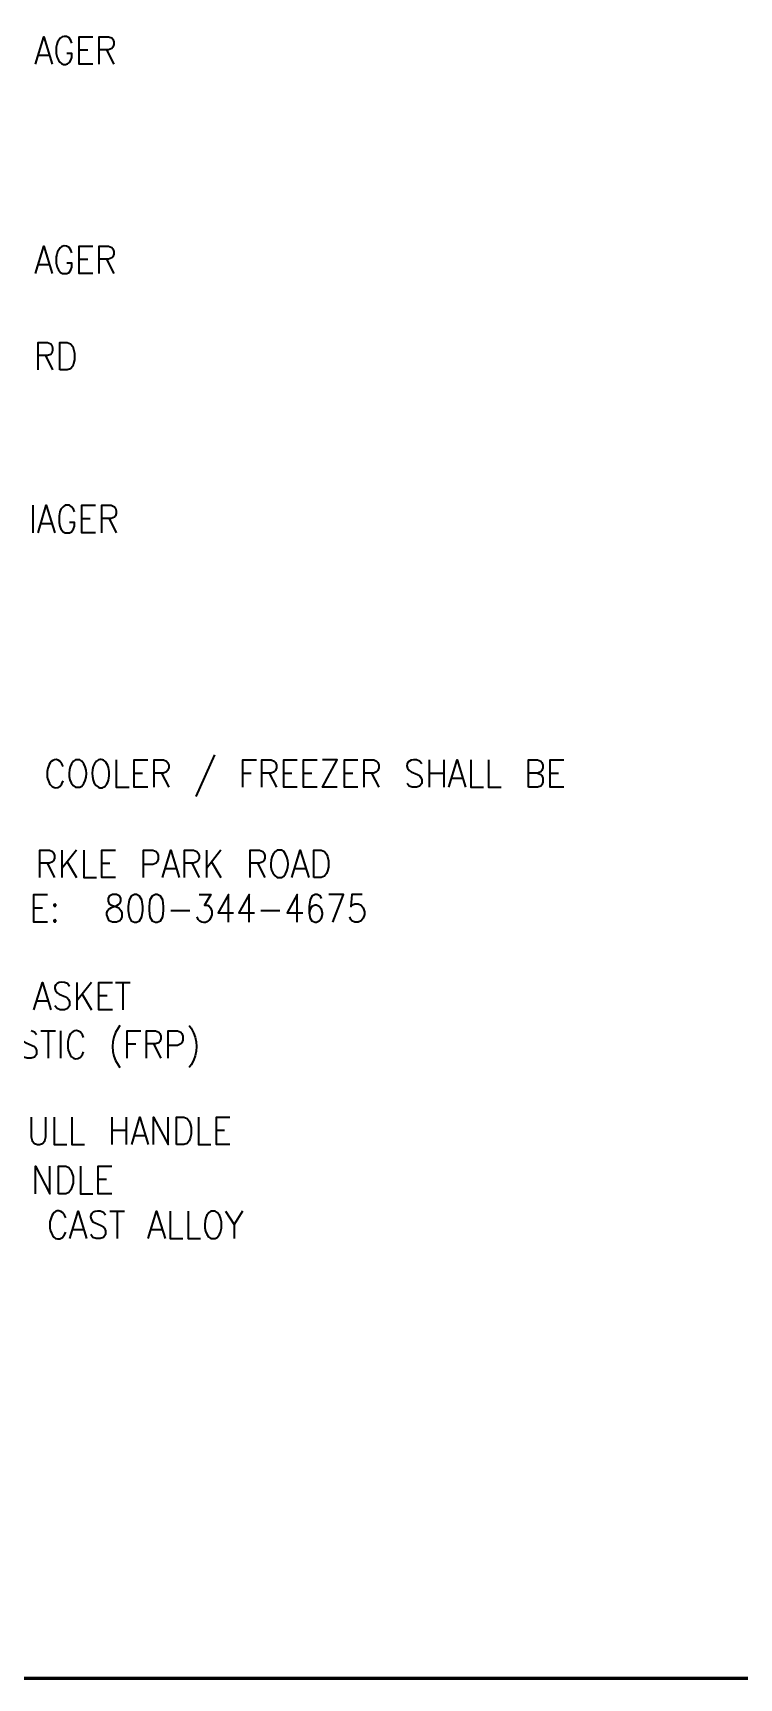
# Model space of a CAD drawing. Header units: inches. Extents: x 5 to 516, y -193 to 129.
# Drawn here: x 196.92 to 206.57, y -122.96 to -100.48 of the extents above; entities that cross this region are included whole.
import ezdxf

# ---------------------------------------------------------------- set-up
doc = ezdxf.new("R2010")
doc.units = ezdxf.units.IN
doc.header["$MEASUREMENT"] = 0
doc.layers.add('PDF3_Geometry', color=7, linetype='Continuous')

msp = doc.modelspace()

# ---------------------------------------------------------------- linework, layer by layer
at = {"layer": 'PDF3_Geometry', "lineweight": 35}
for points in [[(196.9493367, -100.9057141), (197.0659959, -100.5324047), (197.1793219, -100.9057141)], [(197.235985, -100.6723972), (197.235985, -100.7623914), (197.2493175, -100.8157213)], [(197.4493046, -100.6190673), (197.4359722, -100.5857361), (197.4093072, -100.5490718)], [(197.7359489, -100.9057141), (197.5492942, -100.9057141), (197.5492942, -100.5324047), (197.7359489, -100.5324047)], [(197.5492942, -100.7090612), (197.6659533, -100.7090612)], [(197.8226124, -100.9057141), (197.8226124, -100.5324047), (197.9492709, -100.5324047), (197.9926015, -100.5490703), (198.0092671, -100.5657359), (198.0225996, -100.6024002), (198.0225996, -100.6390645), (198.0092671, -100.6723957), (197.9926015, -100.6923944), (197.9492709, -100.70906), (197.8226124, -100.70906)], [(197.9226087, -100.7090612), (198.0226023, -100.9057153)], [(196.9926689, -100.7823903), (197.135993, -100.7823903)], [(197.4359722, -100.8523856), (197.4493046, -100.8157213), (197.4493046, -100.7623914), (197.3793091, -100.7623914)], [(196.9493367, -103.768866), (197.0659959, -103.3955566), (197.1793219, -103.768866)], [(197.4493046, -103.4855488), (197.4359722, -103.4488845), (197.4093072, -103.4122202)], [(197.7359489, -103.768866), (197.5492942, -103.768866), (197.5492942, -103.3955566), (197.7359489, -103.3955566)], [(197.8226124, -103.768866), (197.8226124, -103.3955566), (197.9492709, -103.3955566), (197.9926015, -103.4122222), (198.0092671, -103.4322209), (198.0225996, -103.4655521), (198.0225996, -103.5022164), (198.0092671, -103.5388807), (197.9926015, -103.5555463), (197.9492709, -103.5722119), (197.8226124, -103.5722119)], [(197.235985, -103.5388787), (197.235985, -103.6255398), (197.2493175, -103.6822029), (197.2659831, -103.7155341), (197.292648, -103.7521984), (197.3226461, -103.768864), (197.3793091, -103.768864), (197.4093072, -103.7521984), (197.4359722, -103.7155341), (197.4493046, -103.6822029), (197.4493046, -103.6255398), (197.3793091, -103.6255398)], [(197.5492942, -103.5722098), (197.6659533, -103.5722098)], [(197.9226087, -103.5722098), (198.0226023, -103.7688638)], [(196.9926689, -103.6455388), (197.135993, -103.6455388)], [(196.9860029, -105.0854472), (196.9860029, -104.7121378), (197.1159946, -104.7121378), (197.1593251, -104.7288034), (197.1726576, -104.7488022), (197.1859901, -104.7821334), (197.1859901, -104.8187977), (197.1726576, -104.855462), (197.1593251, -104.8721276), (197.1159946, -104.8887932), (196.9860029, -104.8887932)], [(197.0859924, -104.8887927), (197.185986, -105.0854468)], [(196.9160068, -106.9353297), (196.9160068, -107.3119722)], [(196.9860029, -107.3119704), (197.099329, -106.9353279), (197.2159882, -107.3119704)], [(197.4859708, -107.0253236), (197.4726384, -106.9886593), (197.4426403, -106.9553281), (197.4159753, -106.9353294), (197.3559792, -106.9353294), (197.3293142, -106.9553281), (197.2993161, -106.9886593), (197.2859837, -107.0253236), (197.2726512, -107.0786535), (197.2726512, -107.1686478), (197.2859837, -107.2219777), (197.2993161, -107.258642), (197.3293142, -107.2953063), (197.3559792, -107.3119719), (197.4159753, -107.3119719), (197.4426403, -107.2953063), (197.4726384, -107.258642), (197.4859708, -107.2219777), (197.4859708, -107.1686478), (197.4159753, -107.1686478)], [(197.7726151, -107.3119704), (197.5859604, -107.3119704), (197.5859604, -106.9353279), (197.7726151, -106.9353279)], [(197.8559422, -107.3119704), (197.8559422, -106.9353279), (197.9859339, -106.9353279), (198.0292645, -106.9553266), (198.0425969, -106.9719922), (198.0559294, -107.0086565), (198.0559294, -107.0453208), (198.0425969, -107.078652), (198.0292645, -107.0986508), (197.9859339, -107.1153164), (197.8559422, -107.1153164)], [(197.0293351, -107.1853136), (197.1726592, -107.1853136)], [(197.5859604, -107.1153176), (197.6992864, -107.1153176)], [(197.9559385, -107.1153176), (198.0559321, -107.3119716)], [(199.3991783, -110.3451113), (199.142528, -110.9150748)], [(197.3293104, -110.5050996), (197.3126448, -110.4684353), (197.2859799, -110.431771)], [(197.5859639, -110.4317713), (197.5559658, -110.4151057), (197.4993028, -110.4151057), (197.4726378, -110.4317713), (197.4426397, -110.4684356)], [(197.8126168, -110.4151057), (197.7859519, -110.4317713), (197.7559538, -110.4684356)], [(198.0559348, -110.4151057), (198.0559348, -110.7884151), (198.2292571, -110.7884151)], [(198.4859008, -110.7884151), (198.2992461, -110.7884151), (198.2992461, -110.4151057), (198.4859008, -110.4151057)], [(198.2992461, -110.5950953), (198.4125721, -110.5950953)], [(198.5725643, -110.7884151), (198.5725643, -110.4151057), (198.6992229, -110.4151057), (198.7425534, -110.4317713), (198.7558859, -110.4517701), (198.7725515, -110.4851013), (198.7725515, -110.5217656), (198.7558859, -110.5584299), (198.7425534, -110.5750955), (198.6992229, -110.5950942), (198.5725643, -110.5950942)], [(198.6725606, -110.5950953), (198.7725542, -110.7884162)], [(199.785818, -110.7884151), (199.785818, -110.4151057), (199.9724727, -110.4151057)], [(199.785818, -110.5950953), (199.899144, -110.5950953)], [(200.0424747, -110.7884151), (200.0424747, -110.4151057), (200.1724664, -110.4151057), (200.2124638, -110.4317713), (200.2291294, -110.4517701), (200.2424619, -110.4851013), (200.2424619, -110.5217656), (200.2291294, -110.5584299), (200.2124638, -110.5750955), (200.1724664, -110.5950942), (200.0424747, -110.5950942)], [(200.1424642, -110.5950953), (200.2424578, -110.7884162)], [(200.5291047, -110.7884151), (200.34245, -110.7884151), (200.34245, -110.4151057), (200.5291047, -110.4151057)], [(200.34245, -110.5950953), (200.4557761, -110.5950953)], [(200.7990934, -110.7884151), (200.6124387, -110.7884151), (200.6124387, -110.4151057), (200.7990934, -110.4151057)], [(200.6124387, -110.5950953), (200.7290979, -110.5950953)], [(201.0724054, -110.7884151), (200.8724182, -110.7884151), (201.0724054, -110.4151057), (200.8724182, -110.4151057)], [(201.3557219, -110.7884151), (201.1724003, -110.7884151), (201.1724003, -110.4151057), (201.3557219, -110.4151057)], [(201.1724003, -110.5950953), (201.2857264, -110.5950953)], [(201.4423822, -110.7884151), (201.4423822, -110.4151057), (201.5723739, -110.4151057), (201.6123713, -110.4317713), (201.6290369, -110.4517701), (201.6423694, -110.4851013), (201.6423694, -110.5217656), (201.6290369, -110.5584299), (201.6123713, -110.5750955), (201.5723739, -110.5950942), (201.4423822, -110.5950942)], [(201.5423785, -110.5950953), (201.6423721, -110.7884162)], [(202.0556781, -110.5584293), (202.0856762, -110.5750949), (202.1723373, -110.6117593), (202.1990023, -110.6284249), (202.2123348, -110.6484236), (202.2290004, -110.6817548), (202.2290004, -110.7350847), (202.1990023, -110.771749), (202.1556717, -110.7884146), (202.0990087, -110.7884146), (202.0556781, -110.771749), (202.0290132, -110.7350847)], [(202.2290004, -110.4684351), (202.1990023, -110.4317708), (202.1556717, -110.4151052)], [(202.3289899, -110.4151057), (202.3289899, -110.7884151)], [(202.3289899, -110.5950953), (202.5289771, -110.5950953)], [(202.5289825, -110.4151057), (202.5289825, -110.7884151)], [(202.5989718, -110.7884151), (202.7122978, -110.4151057), (202.828957, -110.7884151)], [(202.8989539, -110.4151057), (202.8989539, -110.7884151), (203.0722761, -110.7884151)], [(203.1422719, -110.4151057), (203.1422719, -110.7884151), (203.312261, -110.7884151)], [(203.685572, -110.7884151), (203.685572, -110.4151057), (203.8122306, -110.4151057), (203.8555611, -110.4317713), (203.8722267, -110.4517701), (203.8855592, -110.4851013), (203.8855592, -110.5217656), (203.8722267, -110.5584299), (203.8555611, -110.5750955), (203.8122306, -110.5950942), (203.685572, -110.5950942)], [(203.8122322, -110.5950953), (203.8555627, -110.6117609), (203.8722283, -110.6284265), (203.8855608, -110.6650908), (203.8855608, -110.7184207), (203.8722283, -110.755085), (203.8555627, -110.7717506), (203.8122322, -110.7884162), (203.6855736, -110.7884162)], [(204.1722088, -110.7884151), (203.9855541, -110.7884151), (203.9855541, -110.4151057), (204.1722088, -110.4151057)], [(203.9855541, -110.5950953), (204.0988802, -110.5950953)], [(197.4993028, -110.7884151), (197.5559658, -110.7884151), (197.5859639, -110.7717495)], [(202.6423039, -110.6650896), (202.7856281, -110.6650896)], [(197.0126668, -112.0216692), (197.0126668, -111.6483598), (197.1426584, -111.6483598), (197.185989, -111.6650254), (197.1993215, -111.681691), (197.212654, -111.7183553), (197.212654, -111.7550197), (197.1993215, -111.791684), (197.185989, -111.8083496), (197.1426584, -111.8250152), (197.0126668, -111.8250152)], [(197.5126347, -111.6483589), (197.3126475, -111.8983429)], [(197.3126489, -111.6483589), (197.3126489, -112.0216683)], [(197.612631, -111.6483589), (197.612631, -112.0216683), (197.7859532, -112.0216683)], [(198.0425969, -112.0216692), (197.8559422, -112.0216692), (197.8559422, -111.6483598), (198.0425969, -111.6483598)], [(198.4292426, -112.0216692), (198.4292426, -111.6483598), (198.5559012, -111.6483598), (198.5992317, -111.6650254), (198.6125642, -111.681691), (198.6292298, -111.7183553), (198.6292298, -111.7716853), (198.6125642, -111.8083496), (198.5992317, -111.8250152), (198.5559012, -111.8450139), (198.4292426, -111.8450139)], [(198.6858926, -112.0216692), (198.7992186, -111.6483598), (198.9125447, -112.0216692)], [(198.9858747, -112.0216692), (198.9858747, -111.6483598), (199.1125332, -111.6483598), (199.1558638, -111.6650254), (199.1691963, -111.681691), (199.1858619, -111.7183553), (199.1858619, -111.7550197), (199.1691963, -111.791684), (199.1558638, -111.8083496), (199.1125332, -111.8250152), (198.9858747, -111.8250152)], [(199.28585, -111.6483589), (199.28585, -112.0216683)], [(199.4858426, -111.6483589), (199.2858554, -111.8983429)], [(199.8858143, -112.0216692), (199.8858143, -111.6483598), (200.0124728, -111.6483598), (200.0558034, -111.6650254), (200.0691359, -111.681691), (200.0858014, -111.7183553), (200.0858014, -111.7550197), (200.0691359, -111.791684), (200.0558034, -111.8083496), (200.0124728, -111.8250152), (199.8858143, -111.8250152)], [(200.3424536, -111.6650245), (200.3124555, -111.6483589), (200.2557924, -111.6483589), (200.2291275, -111.6650245), (200.1991294, -111.7016888)], [(200.4557783, -112.0216692), (200.5691043, -111.6483598), (200.6857635, -112.0216692)], [(197.1126631, -111.8250155), (197.2126567, -112.0216696)], [(197.3859745, -111.8083498), (197.5126331, -112.0216694)], [(197.8559422, -111.8250155), (197.9692683, -111.8250155)], [(198.7292247, -111.8983437), (198.8692158, -111.8983437)], [(199.0858642, -111.8250155), (199.1858578, -112.0216696)], [(199.3558461, -111.8083498), (199.4858377, -112.0216694)], [(199.9858106, -111.8250155), (200.0858042, -112.0216696)], [(200.4991105, -111.8983437), (200.6424346, -111.8983437)], [(200.2557924, -112.0216683), (200.3124555, -112.0216683), (200.3424536, -112.0050027)], [(197.1159935, -112.6316299), (196.9293388, -112.6316299), (196.9293388, -112.2549874), (197.1159935, -112.2549874)], [(198.1025939, -112.2749862), (198.0592634, -112.2549874), (198.0026003, -112.2549874), (197.9592698, -112.2749862), (197.9459373, -112.3083174), (197.9459373, -112.3449817), (197.9592698, -112.381646), (197.9892678, -112.3983116), (198.0459309, -112.4183103), (198.0892614, -112.4349759), (198.1159264, -112.4716402), (198.1292589, -112.5049714), (198.1292589, -112.5583013), (198.1159264, -112.5949656), (198.1025939, -112.6116312), (198.0592634, -112.63163), (198.0026003, -112.63163), (197.9592698, -112.6116312)], [(199.1891901, -112.2549874), (199.3458467, -112.2549874), (199.2591856, -112.3983116), (199.3025162, -112.3983116)], [(199.5891685, -112.63163), (199.5891685, -112.2549874), (199.4458444, -112.5049714), (199.659164, -112.5049714)], [(199.8724823, -112.63163), (199.8724823, -112.2549874), (199.7291582, -112.5049714), (199.945811, -112.5049714)], [(200.5291107, -112.63163), (200.5291107, -112.2549874), (200.3891197, -112.5049714), (200.6024393, -112.5049714)], [(200.8590863, -112.3083177), (200.8457538, -112.2749865), (200.8024233, -112.2549878), (200.7724252, -112.2549878), (200.7290946, -112.2749865), (200.7024297, -112.3283164), (200.6890972, -112.4183107), (200.6890972, -112.5049718), (200.7024297, -112.5783004), (200.7290946, -112.6116316), (200.7724252, -112.6316303), (200.7890908, -112.6316303), (200.8290882, -112.6116316), (200.8590863, -112.5783004), (200.8724188, -112.5249705), (200.8724188, -112.5049718), (200.8590863, -112.4516419), (200.8290882, -112.4183107), (200.7890908, -112.398312), (200.7724252, -112.398312), (200.7290946, -112.4183107), (200.7024297, -112.4516419), (200.6890972, -112.5049718)], [(201.0157399, -112.6316299), (201.1590641, -112.2549874), (200.9590769, -112.2549874)], [(201.4157184, -112.2549874), (201.2723942, -112.2549874), (201.2590617, -112.4183103), (201.2723942, -112.3983116), (201.3157248, -112.381646), (201.3590553, -112.381646), (201.4023859, -112.3983116), (201.4290508, -112.4349759), (201.4457164, -112.4883058), (201.4457164, -112.5249701), (201.4290508, -112.5783), (201.4023859, -112.6116312), (201.3590553, -112.63163), (201.3157248, -112.63163), (201.2723942, -112.6116312), (201.2590617, -112.5949656), (201.2457293, -112.5583013)], [(196.9293388, -112.4349762), (197.045998, -112.4349762)], [(198.8025504, -112.4716407), (199.0592006, -112.4716407)], [(199.1725245, -112.5949656), (199.159192, -112.5583013)], [(200.0291428, -112.4716407), (200.2891261, -112.4716407)], [(196.9293388, -113.8282203), (197.045998, -113.4549109), (197.159324, -113.8282203)], [(197.4159748, -113.5082403), (197.3893098, -113.471576), (197.3459793, -113.4549104)], [(197.7159501, -113.4549108), (197.515963, -113.7048948)], [(197.5159643, -113.4549108), (197.5159643, -113.8282202)], [(198.0026011, -113.8282203), (197.8159464, -113.8282203), (197.8159464, -113.4549109), (198.0026011, -113.4549109)], [(198.0459325, -113.4549108), (198.2459197, -113.4549108)], [(198.1459288, -113.4549108), (198.1459288, -113.8282202)], [(196.972671, -113.7048948), (197.1159951, -113.7048948)], [(197.2459857, -113.5982345), (197.2726506, -113.6149001), (197.3593118, -113.6515644), (197.3893098, -113.66823), (197.4026423, -113.6882287), (197.4159748, -113.7215599), (197.4159748, -113.7748899), (197.3893098, -113.8115542), (197.3459793, -113.8282198), (197.2893162, -113.8282198), (197.2459857, -113.8115542), (197.2159876, -113.7748899)], [(197.5892967, -113.6149009), (197.7159553, -113.8282205)], [(197.8159464, -113.6315658), (197.9292725, -113.6315658)], [(196.9659982, -114.1715312), (196.9360001, -114.1348669), (196.8926696, -114.1182013)], [(197.0226623, -114.1182018), (197.2226495, -114.1182018)], [(197.1226586, -114.1182018), (197.1226586, -114.4915112)], [(197.292651, -114.1182018), (197.292651, -114.4915112)], [(197.6059583, -114.2081957), (197.5926258, -114.1715314), (197.5659608, -114.1348671)], [(198.2059225, -114.4915113), (198.2059225, -114.1182019), (198.3925772, -114.1182019)], [(198.4659021, -114.4915113), (198.4659021, -114.1182019), (198.5925606, -114.1182019), (198.6358912, -114.1348675), (198.6492236, -114.1548662), (198.6658892, -114.1881974), (198.6658892, -114.2248617), (198.6492236, -114.261526), (198.6358912, -114.2781916), (198.5925606, -114.2948572), (198.4659021, -114.2948572)], [(198.7658842, -114.4915113), (198.7658842, -114.1182019), (198.8925427, -114.1182019), (198.9358733, -114.1348675), (198.9492058, -114.1548662), (198.9658714, -114.1881974), (198.9658714, -114.2415273), (198.9492058, -114.2781916), (198.9358733, -114.2948572), (198.8925427, -114.3148559), (198.7658842, -114.3148559)], [(199.049198, -114.0448728), (199.0791961, -114.0815371)], [(196.792676, -114.2615255), (196.8226741, -114.2781911), (196.9060021, -114.3148554), (196.9360001, -114.331521), (196.9493326, -114.3481866), (196.9659982, -114.3848509), (196.9659982, -114.4381808), (196.9360001, -114.4748451), (196.8926696, -114.4915107), (196.8360066, -114.4915107), (196.792676, -114.4748451), (196.766011, -114.4381808)], [(197.4059711, -114.2081957), (197.3926386, -114.2615257), (197.3926386, -114.3481868)], [(197.5659608, -114.4748453), (197.5926258, -114.438181), (197.6059583, -114.4048498)], [(198.2059225, -114.2948567), (198.3225817, -114.2948567)], [(198.5658984, -114.2948567), (198.6658919, -114.4915108)], [(199.0791961, -114.581505), (199.049198, -114.6181693)], [(196.8926726, -115.2981256), (196.8926726, -115.5647752), (196.906005, -115.6181051), (196.9360031, -115.6547694), (196.9793337, -115.671435), (197.0059986, -115.671435), (197.0493292, -115.6547694), (197.0793273, -115.6181051), (197.0926597, -115.5647752), (197.0926597, -115.2981256)], [(197.2059866, -115.2981256), (197.2059866, -115.671435), (197.3793088, -115.671435)], [(197.4493046, -115.2981256), (197.4493046, -115.671435), (197.6226269, -115.671435)], [(197.9926048, -115.2981256), (197.9926048, -115.671435)], [(198.1925906, -115.2981256), (198.1925906, -115.671435)], [(198.2659162, -115.6714351), (198.3792423, -115.2981257), (198.4925684, -115.6714351)], [(198.5658984, -115.6714351), (198.5658984, -115.2981257), (198.7658855, -115.6714351), (198.7658855, -115.2981257)], [(199.1791945, -115.2981256), (199.1791945, -115.671435), (199.3491836, -115.671435)], [(199.6058341, -115.6714351), (199.4225125, -115.6714351), (199.4225125, -115.2981257), (199.6058341, -115.2981257)], [(197.9926048, -115.4747814), (198.1925919, -115.4747814)], [(198.3059188, -115.5481096), (198.449243, -115.5481096)], [(199.4225125, -115.4747814), (199.5358386, -115.4747814)], [(196.9493367, -116.341392), (196.9493367, -115.9647495), (197.1493239, -116.341392), (197.1493239, -115.9647495)], [(197.5659625, -115.9647495), (197.5659625, -116.341392), (197.7359516, -116.341392)], [(197.9926056, -116.341392), (197.8059509, -116.341392), (197.8059509, -115.9647495), (197.9926056, -115.9647495)], [(197.8059509, -116.1447383), (197.9226101, -116.1447383)], [(197.1659895, -116.671371), (197.1493239, -116.7247009), (197.1493239, -116.8146951)], [(197.3659766, -116.671371), (197.349311, -116.6347066), (197.3226461, -116.5980423)], [(197.4226408, -116.9546865), (197.5359668, -116.5813771), (197.6492929, -116.9546865)], [(197.9059404, -116.6347064), (197.8792754, -116.5980421), (197.8359449, -116.5813765)], [(197.9659341, -116.581377), (198.1659213, -116.581377)], [(198.0659304, -116.581377), (198.0659304, -116.9546864)], [(198.4925727, -116.9546865), (198.6058988, -116.5813771), (198.722558, -116.9546865)], [(198.7925548, -116.581377), (198.7925548, -116.9546864), (198.965877, -116.9546864)], [(199.0358661, -116.581377), (199.0358661, -116.9546864), (199.2058552, -116.9546864)], [(199.3491801, -116.9546864), (199.4058431, -116.9546864), (199.4358412, -116.9380208), (199.4658393, -116.9013565), (199.4791718, -116.8680253), (199.4925043, -116.8146954), (199.4925043, -116.7247011), (199.4791718, -116.6713712), (199.4658393, -116.6347069), (199.4358412, -116.5980426), (199.4058431, -116.581377), (199.3491801, -116.581377), (199.3225152, -116.5980426), (199.2925171, -116.6347069)], [(199.5491659, -116.581377), (199.6658251, -116.7613655), (199.6658251, -116.9546864)], [(199.7791588, -116.581377), (199.6658327, -116.7613655)], [(197.3226461, -116.9380205), (197.349311, -116.9013562), (197.3659766, -116.868025)], [(197.4659662, -116.831361), (197.6059572, -116.831361)], [(197.7359513, -116.7247007), (197.7659494, -116.7413663), (197.8492774, -116.7780306), (197.8792754, -116.7946962), (197.8926079, -116.8146949), (197.9059404, -116.8480261), (197.9059404, -116.901356), (197.8792754, -116.9380203), (197.8359449, -116.9546859), (197.7792818, -116.9546859), (197.7359513, -116.9380203), (197.7059532, -116.901356)], [(198.5358981, -116.831361), (198.6792223, -116.831361)]]:
    msp.add_lwpolyline(points, dxfattribs=at)
for points in [[(197.2859782, -105.0854472), (197.2859782, -104.7121378), (197.3859718, -104.7121378), (197.4293024, -104.7288034), (197.4593005, -104.7654678), (197.4726329, -104.8021321), (197.4859654, -104.855462), (197.4859654, -104.9454562), (197.4726329, -104.9987861), (197.4593005, -105.0321173), (197.4293024, -105.0687816), (197.3859718, -105.0854472)], [(200.7557604, -112.0216692), (200.7557604, -111.6483598), (200.855754, -111.6483598), (200.8990845, -111.6650254), (200.9290826, -111.7016897), (200.9424151, -111.7350209), (200.9557476, -111.791684), (200.9557476, -111.8783451), (200.9424151, -111.931675), (200.9290826, -111.9683393), (200.8990845, -112.0050036), (200.855754, -112.0216692)], [(197.2159822, -112.3816459), (197.2026497, -112.3983115), (197.2159822, -112.4183102), (197.2293147, -112.3983115)], [(198.3025824, -112.2549874), (198.2592519, -112.2749862), (198.2292538, -112.3283161), (198.2159213, -112.4183103), (198.2159213, -112.4716402), (198.2292538, -112.5583013), (198.2592519, -112.6116312), (198.3025824, -112.63163), (198.3292474, -112.63163), (198.372578, -112.6116312), (198.402576, -112.5583013), (198.4159085, -112.4716402), (198.4159085, -112.4183103), (198.402576, -112.3283161), (198.372578, -112.2749862), (198.3292474, -112.2549874)], [(198.5892326, -112.2549874), (198.5459021, -112.2749862), (198.515904, -112.3283161), (198.5025715, -112.4183103), (198.5025715, -112.4716402), (198.515904, -112.5583013), (198.5459021, -112.6116312), (198.5892326, -112.63163), (198.6158976, -112.63163), (198.6592281, -112.6116312), (198.6892262, -112.5583013), (198.7025587, -112.4716402), (198.7025587, -112.4183103), (198.6892262, -112.3283161), (198.6592281, -112.2749862), (198.6158976, -112.2549874)], [(197.2159822, -112.5949662), (197.2026497, -112.6116318), (197.2159822, -112.6316305), (197.2293147, -112.6116318)], [(198.8792124, -115.6714351), (198.8792124, -115.2981257), (198.979206, -115.2981257), (199.0225366, -115.3147913), (199.0492015, -115.3514556), (199.0658671, -115.3847868), (199.0791996, -115.4381167), (199.0791996, -115.5281109), (199.0658671, -115.5814408), (199.0492015, -115.6181052), (199.0225366, -115.6547695), (198.979206, -115.6714351)], [(197.2659803, -116.341392), (197.2659803, -115.9647495), (197.3659739, -115.9647495), (197.4059714, -115.9847482), (197.4359694, -116.0180794), (197.4493019, -116.0547437), (197.4659675, -116.1080736), (197.4659675, -116.1980678), (197.4493019, -116.2513977), (197.4359694, -116.2880621), (197.4059714, -116.3247264), (197.3659739, -116.341392)]]:
    msp.add_lwpolyline(points, close=True, dxfattribs=at)
msp.add_lwpolyline([(198.1059262, -114.0448728), (198.0792613, -114.0815371, 0.2986666743), (198.0792613, -114.581505), (198.1059262, -114.6181693)], format="xyb", dxfattribs=at)
at = {"layer": 'PDF3_Geometry', "lineweight": 60}
msp.add_lwpolyline([(155.7886388, -122.9609678), (290.779984, -122.9609678)], dxfattribs=at)
at = {"layer": 'PDF3_Geometry', "lineweight": 35}
for centre, major_axis, ratio, start_param, end_param in [((197.2257232, -110.6127521), (-0.0075944, 0.1820933), 0.6372408181, 0.9119475723, 4.1753387111), ((197.8451685, -110.6022946), (-0.0016635, 0.1947843), 0.5849706622, 2.8372952941, 6.5582854326)]:
    msp.add_ellipse(centre, major_axis=major_axis, ratio=ratio, start_param=start_param, end_param=end_param, dxfattribs=at)
for points in [[(197.4093072, -100.5490718), (197.3104802, -100.4796873), (197.247762, -100.5879582), (197.235985, -100.6723972)], [(197.2493175, -100.8157213), (197.2804266, -100.9222701), (197.3853643, -100.9474351), (197.4359722, -100.8523856)], [(197.4093072, -103.4122202), (197.3074804, -103.3423913), (197.2484842, -103.4525509), (197.235985, -103.5388787)], [(197.2859799, -110.431771), (197.2164288, -110.3776634), (197.1452667, -110.4327154), (197.1293232, -110.5050996)], [(197.4426397, -110.4684356), (197.3919763, -110.5637628), (197.3946984, -110.7320298), (197.4993028, -110.7884151)], [(197.5859639, -110.7717495), (197.6674587, -110.6858105), (197.6648477, -110.5178213), (197.5859639, -110.4317713)], [(197.7559538, -110.4684356), (197.71179, -110.5558189), (197.7089568, -110.7398626), (197.8126168, -110.7884151)], [(202.1556717, -110.4151052), (202.0506229, -110.3996062), (201.986127, -110.4659908), (202.0556781, -110.5584293)], [(200.1991294, -111.7016888), (200.1477438, -111.8008491), (200.1510214, -111.9592279), (200.2557924, -112.0216683)], [(200.3424536, -112.0050027), (200.4212818, -111.9202304), (200.4232817, -111.7496302), (200.3424536, -111.6650245)], [(197.9592698, -112.6116312), (197.8146679, -112.3534811), (198.203643, -112.4756955), (198.1025939, -112.2749862)], [(199.3025162, -112.3983116), (199.4402851, -112.4748622), (199.3155709, -112.7341789), (199.1725245, -112.5949656)], [(197.3459793, -113.4549104), (197.245819, -113.4377448), (197.1658242, -113.5103513), (197.2459857, -113.5982345)], [(197.5659608, -114.1348671), (197.490299, -114.0811483), (197.4304695, -114.1332561), (197.4059711, -114.2081957)], [(199.0791961, -114.0815371), (199.1744677, -114.2384714), (199.1762454, -114.4249039), (199.0791961, -114.581505)], [(197.3926386, -114.3481868), (197.4022491, -114.4332924), (197.466245, -114.545063), (197.5659608, -114.4748453)], [(197.3226461, -116.5980423), (197.2522062, -116.5459901), (197.1827662, -116.5937648), (197.1659895, -116.671371)], [(197.8359449, -116.5813765), (197.7376179, -116.5675996), (197.6562342, -116.6276513), (197.7359513, -116.7247007)], [(199.2925171, -116.6347069), (199.2483532, -116.7220902), (199.2455201, -116.906134), (199.3491801, -116.9546864)], [(197.1493239, -116.8146951), (197.1669894, -116.8985231), (197.2187083, -117.0080716), (197.3226461, -116.9380205)]]:
    msp.add_open_spline(points, degree=3, dxfattribs=at)

doc.saveas('drawing.dxf')
